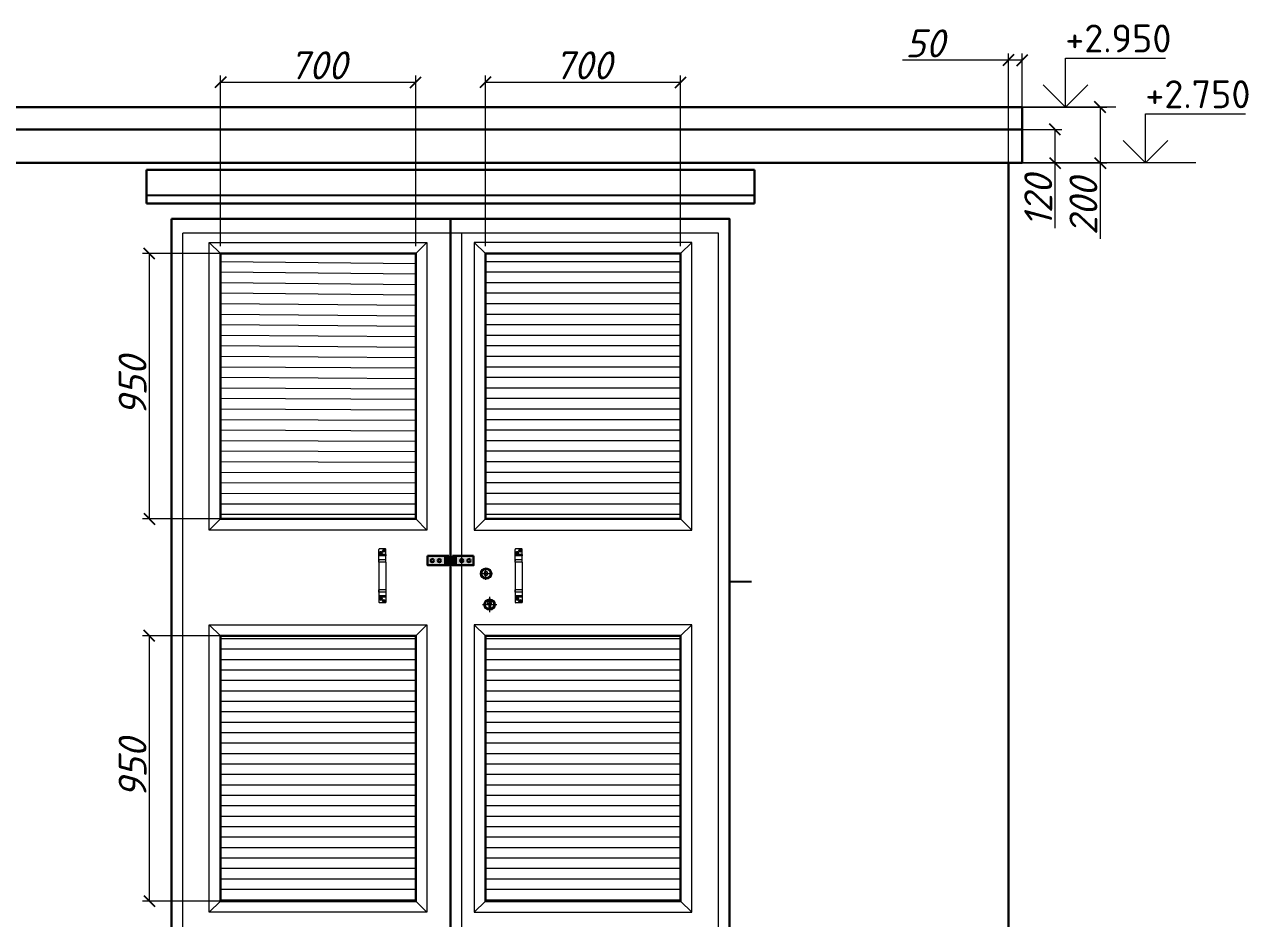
# Model space of a CAD drawing. Header units: millimetres. Extents: x 18305 to 53696, y 2146 to 15344.
# Drawn here: x 47107 to 51495, y 4674 to 7877 of the extents above; entities that cross this region are included whole.
import ezdxf

# ---------------------------------------------------------------- set-up
doc = ezdxf.new("R2010")
doc.units = ezdxf.units.MM
for name, pattern in [('5T5', [3.5, 2.5, -1]), ('DASHDOT2', [0.5, 0.25, -0.125, 0, -0.125]), ('Сплошная', [0])]:
    doc.linetypes.add(name, pattern=pattern)
doc.layers.add('НОЛЬ', color=7, linetype='Continuous')
doc.layers.add('Системный слой', color=7, linetype='Continuous')
doc.layers.add('СХЕМА', color=11, linetype='Continuous', lineweight=30)
doc.styles.add('ГОСТ-100', font='isocpeur.ttf', dxfattribs={"height": 100})
doc.styles.add('ГОСТ-80', font='isocpeur.ttf', dxfattribs={"height": 80})
doc.styles.add('ИСО курсив', font='isocpeui.ttf')
doc.dimstyles.new('ГОСТ-80', dxfattribs={"dimtxt": 80, "dimasz": 40, "dimexe": 24, "dimexo": 1, "dimgap": 10, "dimtad": 1, "dimdec": 0, "dimtxsty": 'ГОСТ-80', "dimblk": 'OBLIQUE', "dimcen": 2.5, "dimclrd": 251, "dimclre": 251, "dimclrt": 251, "dimadec": 0, "dimazin": 0, "dimtfac": 1, "dimtdec": 0, "dimtmove": 0, "dimatfit": 3, "dimfxl": 250, "dimlwd": 9, "dimlwe": 9, "dimarcsym": 2})
pattern_1 = [(0, (-270499212.6469574, -182997587.5501015), (7.105427357601002e-15, 37.5), [])]

# ---------------------------------------------------------------- blocks, each defined once
blk = doc.blocks.new('_OBLIQUE')
at = {"color": 0, "linetype": 'ByBlock'}
blk.add_line((-0.5, -0.5), (0.5, 0.5), dxfattribs=at)
blk = doc.blocks.new('*D1842')
at = {"color": 251, "linetype": 'Сплошная', "lineweight": 9, "transparency": 16777216}
for p, q in [((50685.42520150893, 7501.284435865473), (50825.42295929701, 7501.284435865473)), ((50685.18128672572, 7381.199313535242), (50825.42295929701, 7381.199313535242))]:
    blk.add_line(p, q, dxfattribs=at)
at = {"color": 251, "linetype": 'Continuous', "lineweight": 9, "transparency": 16777216}
for p, q in [((50801.42295929701, 7501.284435865473), (50801.42295929701, 7381.199313535242)), ((50801.42295929701, 7381.199313535242), (50801.42295929701, 7148.017495353424))]:
    blk.add_line(p, q, dxfattribs=at)
at = {"layer": 'Defpoints', "color": 0, "transparency": 16777216}
for p in [(50684.42520150893, 7501.284435865473), (50684.18128672572, 7381.199313535242), (50801.42295929701, 7381.199313535242)]:
    blk.add_point(p, dxfattribs=at)
at = {"color": 251, "lineweight": 9, "transparency": 16777216, "xscale": 40, "yscale": 40, "zscale": 40}
for p, rotation in [((50801.42295929701, 7501.284435865473), 90), ((50801.42295929701, 7381.199313535242), 270)]:
    blk.add_blockref('_OBLIQUE', p, dxfattribs=dict(at, rotation=rotation))
at = {"color": 7, "lineweight": 40, "transparency": 16777216, "insert": (50741.42295929699, 7244.608404444318), "char_height": 100, "attachment_point": 5, "rotation": 90, "style": 'ИСО курсив'}
blk.add_mtext('120', dxfattribs=at)
blk = doc.blocks.new('*D1843')
at = {"color": 251, "linetype": 'Сплошная', "lineweight": 9, "transparency": 16777216}
for p, q in [((50634.1812867257, 7382.199313535239), (50634.1812867257, 7773.710848624178)), ((50684.1812867257, 7382.199313535239), (50684.1812867257, 7773.710848624178))]:
    blk.add_line(p, q, dxfattribs=at)
at = {"color": 251, "linetype": 'Continuous', "lineweight": 9, "transparency": 16777216}
for p, q in [((50634.1812867257, 7749.710848624178), (50255.16714388143, 7749.710848624178)), ((50684.1812867257, 7749.710848624178), (50634.1812867257, 7749.710848624178))]:
    blk.add_line(p, q, dxfattribs=at)
at = {"layer": 'Defpoints', "color": 0, "transparency": 16777216}
for p in [(50684.1812867257, 7749.710848624178), (50634.1812867257, 7381.199313535239), (50684.1812867257, 7381.199313535239)]:
    blk.add_point(p, dxfattribs=at)
at = {"color": 251, "lineweight": 9, "transparency": 16777216, "xscale": 40, "yscale": 40, "zscale": 40, "rotation": 180}
blk.add_blockref('_OBLIQUE', (50634.1812867257, 7749.710848624178), dxfattribs=at)
at = {"color": 251, "lineweight": 9, "transparency": 16777216, "xscale": 40, "yscale": 40, "zscale": 40}
blk.add_blockref('_OBLIQUE', (50684.1812867257, 7749.710848624178), dxfattribs=at)
at = {"color": 7, "lineweight": 40, "transparency": 16777216, "insert": (50335.12926509355, 7809.710848624178), "char_height": 100, "attachment_point": 5, "style": 'ИСО курсив'}
blk.add_mtext('50', dxfattribs=at)
blk = doc.blocks.new('*D1846')
at = {"color": 251, "linetype": 'Сплошная', "lineweight": 9, "transparency": 16777216}
for p, q in [((40535.18128672571, 7581.199313535242), (50987.29707629005, 7581.199313535243)), ((40535.18128672571, 7381.199313535242), (50987.29707629005, 7381.199313535243))]:
    blk.add_line(p, q, dxfattribs=at)
at = {"color": 251, "linetype": 'Continuous', "lineweight": 9, "transparency": 16777216}
for p, q in [((50963.29707629005, 7581.199313535243), (50963.29707629005, 7381.199313535243)), ((50963.29707629005, 7381.199313535243), (50963.29707629005, 7108.775071111001))]:
    blk.add_line(p, q, dxfattribs=at)
at = {"layer": 'Defpoints', "color": 0, "transparency": 16777216}
for p in [(40534.18128672571, 7581.199313535242), (40534.18128672571, 7381.199313535242), (50963.29707629005, 7381.199313535243)]:
    blk.add_point(p, dxfattribs=at)
at = {"color": 251, "lineweight": 9, "transparency": 16777216, "xscale": 40, "yscale": 40, "zscale": 40}
for p, rotation in [((50963.29707629005, 7581.199313535243), 90), ((50963.29707629005, 7381.199313535243), 270)]:
    blk.add_blockref('_OBLIQUE', p, dxfattribs=dict(at, rotation=rotation))
at = {"color": 7, "lineweight": 40, "transparency": 16777216, "insert": (50903.29707629004, 7224.987192323107), "char_height": 100, "attachment_point": 5, "rotation": 90, "style": 'ИСО курсив'}
blk.add_mtext('200', dxfattribs=at)
blk = doc.blocks.new('петли для замка')
at = {"lineweight": 30, "true_color": 0xffffff}
h = blk.add_hatch(color=7, dxfattribs=at)
h.dxf.hatch_style = 1
h.paths.add_polyline_path([(240334.2372808506, -21290.39851185866), (240398.0201629575, -21290.39851185866), (240398.0201629575, -21324.05952922674), (240334.2372808506, -21324.05952922674)])
h = blk.add_hatch(color=7, dxfattribs=at)
h.dxf.hatch_style = 1
h.paths.add_polyline_path([(240410.2665360726, -21290.39851185866), (240398.0201629575, -21290.39851185866), (240398.0201629575, -21324.05952922674), (240410.2665360726, -21324.05952922674)])
h = blk.add_hatch(color=7, dxfattribs=at)
h.dxf.hatch_style = 1
h.paths.add_polyline_path([(240423.4119785794, -21290.39851185866), (240435.6583516945, -21290.39851185866), (240435.6583516945, -21324.05952922674), (240423.4119785794, -21324.05952922674)])
h = blk.add_hatch(color=7, dxfattribs=at)
h.dxf.hatch_style = 1
h.paths.add_polyline_path([(240499.4412338013, -21290.39851185866), (240435.6583516945, -21290.39851185866), (240435.6583516945, -21324.05952922674), (240499.4412338013, -21324.05952922674)])
at = {"color": 7, "lineweight": 30}
for points in [[(240334.2372808506, -21290.39851185866), (240398.0201629575, -21290.39851185866), (240398.0201629575, -21324.05952922674), (240334.2372808506, -21324.05952922674)], [(240410.2665360726, -21290.39851185866), (240398.0201629575, -21290.39851185866), (240398.0201629575, -21324.05952922674), (240410.2665360726, -21324.05952922674)], [(240423.4119785794, -21290.39851185866), (240435.6583516945, -21290.39851185866), (240435.6583516945, -21324.05952922674), (240423.4119785794, -21324.05952922674)], [(240499.4412338013, -21290.39851185866), (240435.6583516945, -21290.39851185866), (240435.6583516945, -21324.05952922674), (240499.4412338013, -21324.05952922674)]]:
    blk.add_lwpolyline(points, close=True, dxfattribs=at)
for centre in [(240351.1226202673, -21307.2290205427), (240376.6502128263, -21307.2290205427), (240457.0283018256, -21307.2290205427), (240482.5558943846, -21307.2290205427)]:
    blk.add_circle(centre, 5.785015042638406, dxfattribs=at)
blk = doc.blocks.new('*U150')
at = {"lineweight": 18}
h = blk.add_hatch(dxfattribs=at)
h.set_pattern_fill('ANSI31', scale=300, angle=315)
h.set_pattern_definition(pattern_1)
h.paths.add_polyline_path([(-825, 2475), (-125, 2475), (-125, 1524.666548788548), (-825, 1524.666548788548)])
h = blk.add_hatch(dxfattribs=at)
h.set_pattern_fill('ANSI31', scale=300, angle=315)
h.set_pattern_definition(pattern_1)
h.paths.add_polyline_path([(125, 1524.666548788548), (825, 1524.666548788548), (825, 2475), (125, 2475)])
h = blk.add_hatch(dxfattribs=at)
h.set_pattern_fill('ANSI31', scale=300, angle=315)
h.set_pattern_definition(pattern_1)
h.paths.add_polyline_path([(-825, 155), (-124.9999999999999, 155), (-124.9999999999999, 1105.333451211452), (-825, 1105.333451211452)])
h = blk.add_hatch(dxfattribs=at)
h.set_pattern_fill('ANSI31', scale=300, angle=315)
h.set_pattern_definition(pattern_1)
h.paths.add_polyline_path([(125, 1105.333451211452), (125, 155), (825, 155), (825, 1105.333451211452)])
at = {"lineweight": 30}
for p, q in [((-1090, 2655.000254303217), (-1090, 2775.000254303217)), ((-1090, 2775.000254303217), (1089.905037939548, 2775.000254303217)), ((1089.905037939548, 2655.000254303217), (1089.905037939548, 2775.000254303217)), ((-1090, 2655.000254303217), (1089.905037939548, 2655.000361144543))]:
    blk.add_line(p, q, dxfattribs=at)
blk.add_line((-1090, 2685.000254303217), (1089.905037939548, 2685.000254303217))
at = {"color": 0, "lineweight": 0}
for p, q in [((105.0787815451622, 1328.639821410179), (150.7901522517204, 1328.639821410179)), ((120.6385558247566, 1330.660023450851), (120.6385558247566, 1326.619619399309)), ((126.6991618871689, 1305.897432237864), (126.6991618871689, 1347.382210612297)), ((132.7597679495811, 1330.660023450851), (132.7597679495811, 1326.619619399309)), ((139.8304750323296, 1244.98837402463), (139.8304750323296, 1190.069046586752)), ((114.1620845198631, 1217.528710305691), (165.498865544796, 1217.528710305691)), ((129.7294649481773, 1221.569114357233), (148.6214914917946, 1221.569114357233)), ((136.8001719713211, 1215.180674642324), (136.8001719713211, 1203.387296169996)), ((142.8607780337334, 1215.180674642324), (142.8607780337334, 1203.387296169996))]:
    blk.add_line(p, q, dxfattribs=at)
at = {"color": 7, "lineweight": 30}
for points in [[(-1000, 2600), (1000, 2600), (1000, 0), (-1000, 0)], [(-825, 2475), (-125, 2475), (-125, 1524.666548788548), (-825, 1524.666548788548)], [(825, 2475), (125, 2475), (125, 1524.666548788548), (825, 1524.666548788548)], [(-825, 1105.333451211452), (-125, 1105.333451211452), (-125, 155), (-825, 155)], [(825, 1105.333451211452), (125, 1105.333451211452), (125, 155), (825, 155)]]:
    blk.add_lwpolyline(points, close=True, dxfattribs=at)
blk.add_lwpolyline([(0, 2600), (0, 0)], dxfattribs=at)
at = {"color": 7, "lineweight": 18}
for points in [[(-865, 2515), (-85, 2515), (-85, 1484.666548788548), (-865, 1484.666548788548)], [(865, 2515), (85, 2515), (85, 1484.666548788548), (865, 1484.666548788548)], [(-865, 1145.333451211452), (-85, 1145.333451211452), (-85, 115), (-865, 115)], [(865, 1145.333451211452), (85, 1145.333451211452), (85, 115), (865, 115)]]:
    blk.add_lwpolyline(points, close=True, dxfattribs=at)
for points in [[(-825, 2475), (-865, 2515)], [(-125, 2475), (-85, 2515)], [(125, 2475), (85, 2515)], [(825, 2475), (865, 2515)], [(-825, 1524.666548788548), (-865, 1484.666548788548)], [(-125, 1524.666548788548), (-85, 1484.666548788548)], [(125, 1524.666548788548), (85, 1484.666548788548)], [(825, 1524.666548788548), (865, 1484.666548788548)], [(-825, 1105.333451211452), (-865, 1145.333451211452)], [(-125, 1105.333451211452), (-85, 1145.333451211452)], [(125, 1105.333451211452), (85, 1145.333451211452)], [(825, 1105.333451211452), (865, 1145.333451211452)], [(-825, 155), (-865, 115)], [(-125, 155), (-85, 115)], [(125, 155), (85, 115)], [(825, 155), (865, 115)]]:
    blk.add_lwpolyline(points, dxfattribs=at)
at = {"color": 7, "true_color": 0xffffff}
blk.add_lwpolyline([(1000, 1300), (1079.534304560475, 1300)], dxfattribs=at)
at = {"color": 0, "lineweight": 0}
for centre, radius in [((127.4103154540062, 1328.639821410179), 20.2020202020202), ((127.4103154540062, 1328.639821410179), 18.58585858585858), ((112.2588003277779, 1328.639821410179), 2.525252525252526), ((127.4103154540062, 1328.639821410179), 15.15151515151515), ((142.5618306398392, 1328.639821410179), 2.525252525252526), ((139.8304750323296, 1217.528710305691), 20.2020202020202), ((139.8304750323296, 1217.528710305691), 18.58585858585858), ((139.8304750323296, 1217.528710305691), 15.15151515151515), ((124.6789599061012, 1217.528710305691), 2.525252525252526), ((154.9819901585579, 1217.528710305691), 2.525252525252526)]:
    blk.add_circle(centre, radius, dxfattribs=at)
for centre, radius, start, end in [((126.6991618871689, 1330.660023450851), 6.060606060606062, 0, 180), ((126.6991618871689, 1326.619619399309), 6.060606060606062, 180, 0), ((139.8304750323296, 1221.569114357233), 7.070707070708733, 295.3769318291784, 244.6230681708215), ((139.8304750323296, 1203.387296169996), 3.030303030303031, 180, 0)]:
    blk.add_arc(centre, radius, start, end, dxfattribs=at)
at = {"layer": 'Системный слой', "linetype": '5T5', "lineweight": 18}
blk.add_lwpolyline([(-960, 2550), (960, 2550), (960, 50), (-960, 50)], close=True, dxfattribs=at)
blk.add_lwpolyline([(40, 50), (40, 2550)], dxfattribs=at)
at = {"layer": 'СХЕМА', "color": 7, "linetype": 'ByBlock', "lineweight": 15}
for p, q in [((-257.0819164514542, 1396.949122220278), (-257.0819164514542, 1414.739720791578)), ((-257.0612741708755, 1414.739720791578), (-257.0819164514542, 1414.739720791578)), ((-257.0612741708755, 1396.949122220278), (-257.0612741708755, 1414.739720791578)), ((-255.0507425665855, 1416.770894646645), (-255.0301003456116, 1416.770894646645)), ((-233.7027748823166, 1416.770894646645), (-255.0301003456116, 1416.770894646645)), ((-249.9501075148582, 1406.868785947561), (-249.953981757164, 1406.868785947561)), ((-243.0359200835228, 1411.388290017843), (-243.0397942662239, 1411.388290017843)), ((-243.0397942662239, 1409.966456204653), (-243.0359200835228, 1409.966456204653)), ((-234.5213221311569, 1411.388290017843), (-243.0359200835228, 1411.388290017843)), ((-243.0359200835228, 1409.966456204653), (-234.5213221311569, 1409.966456204653)), ((-238.7786513566971, 1414.993602395058), (-238.7825255393982, 1414.993602395058)), ((-238.7825255393982, 1406.361022740602), (-238.7786513566971, 1406.361022740602)), ((-231.6716010570526, 1396.949122220278), (-231.6716010570526, 1414.739720791578)), ((231.6509588360786, 1396.949122220278), (231.6509588360786, 1414.739720791578)), ((231.6716010570526, 1414.739720791578), (231.6509588360786, 1414.739720791578)), ((231.6716010570526, 1396.949122220278), (231.6716010570526, 1414.739720791578)), ((233.6821326613426, 1416.770894646645), (233.7027749419212, 1416.770894646645)), ((255.0301003456116, 1416.770894646645), (233.7027749419212, 1416.770894646645)), ((238.7827677130699, 1406.868785947561), (238.7788935303688, 1406.868785947561)), ((245.69695520401, 1411.388290017843), (245.6930809617043, 1411.388290017843)), ((245.6930809617043, 1409.966456204653), (245.69695520401, 1409.966456204653)), ((254.2115531563759, 1411.388290017843), (245.69695520401, 1411.388290017843)), ((245.69695520401, 1409.966456204653), (254.2115531563759, 1409.966456204653)), ((249.9542238712311, 1414.993602395058), (249.95034968853, 1414.993602395058)), ((249.95034968853, 1406.361022740602), (249.9542238712311, 1406.361022740602)), ((257.0612741708755, 1396.949122220278), (257.0612741708755, 1414.739720791578)), ((-257.0612741708755, 1396.949122220278), (-257.0819164514542, 1396.949122220278)), ((-257.0813716053963, 1395.5642144382), (-257.0819164514542, 1396.949122220278)), ((-257.079797744751, 1394.211389958858), (-257.0813716053963, 1395.5642144382)), ((-257.077194750309, 1392.921642392874), (-257.079797744751, 1394.211389958858)), ((-257.073562681675, 1391.72487577796), (-257.077194750309, 1392.921642392874)), ((-257.0690830945969, 1390.648814886808), (-257.073562681675, 1391.72487577796)), ((-257.0638771653175, 1389.71827891469), (-257.0690830945969, 1390.648814886808)), ((-257.0579447746277, 1388.954575955868), (-257.0638771653175, 1389.71827891469)), ((-231.6716010570526, 1396.949122220278), (-257.0612741708755, 1396.949122220278)), ((-257.0515281558037, 1388.375503152609), (-257.0579447746277, 1388.954575955868)), ((-257.0515281558037, 1388.375503152609), (-257.0443850755692, 1392.186027407646)), ((-256.861086666584, 1374.543375104666), (-257.0515281558037, 1388.375503152609)), ((-256.853883087635, 1378.353899359703), (-257.0443850755692, 1392.186027407646)), ((-231.6547119617462, 1392.186027407646), (-257.0443850755692, 1392.186027407646)), ((-256.853883087635, 1378.353899359703), (-256.861086666584, 1374.543375104666)), ((-231.4642099738121, 1378.353899359703), (-256.853883087635, 1378.353899359703)), ((-256.8474664092064, 1377.774826556444), (-256.853883087635, 1378.353899359703)), ((-256.8415340185165, 1377.011244654655), (-256.8474664092064, 1377.774826556444)), ((-256.8441975712776, 1369.780280292034), (-256.8441975712776, 1270.797571986914)), ((-256.8441975712776, 1369.780280292034), (-256.8234947323799, 1369.780280292034)), ((-256.8363280296326, 1376.080587595701), (-256.8415340185165, 1377.011244654655)), ((-256.8318485021591, 1375.004526734352), (-256.8363280296326, 1376.080587595701)), ((-256.8282769918442, 1373.807881206274), (-256.8318485021591, 1375.004526734352)), ((-256.8256134390831, 1372.518133610487), (-256.8282769918442, 1373.807881206274)), ((-256.8240395784378, 1371.16518804431), (-256.8256134390831, 1372.518133610487)), ((-256.8234947323799, 1369.780280292034), (-256.8240395784378, 1371.16518804431)), ((-256.8234947323799, 1369.780280292034), (-256.8234947323799, 1270.797571986914)), ((-231.433821618557, 1369.780280292034), (-256.8234947323799, 1369.780280292034)), ((-254.207376241684, 1403.263473540545), (-254.2112504243851, 1403.263473540545)), ((-254.2112504243851, 1401.841639727354), (-254.207376241684, 1401.841639727354)), ((-245.6927782893181, 1403.263473540545), (-254.207376241684, 1403.263473540545)), ((-254.207376241684, 1401.841639727354), (-245.6927782893181, 1401.841639727354)), ((-249.953981757164, 1398.236206263304), (-249.9501075148582, 1398.236206263304)), ((-231.4642099738121, 1378.353899359703), (-231.6547119617462, 1392.186027407646)), ((-231.4577932953835, 1377.774826556444), (-231.4642099738121, 1378.353899359703)), ((-231.4518609046936, 1377.011244654655), (-231.4577932953835, 1377.774826556444)), ((-231.4466549158096, 1376.080587595701), (-231.4518609046936, 1377.011244654655)), ((-231.4421753883362, 1375.004526734352), (-231.4466549158096, 1376.080587595701)), ((-231.4386038780212, 1373.807881206274), (-231.4421753883362, 1375.004526734352)), ((-231.4359403252602, 1372.518133610487), (-231.4386038780212, 1373.807881206274)), ((-231.4343664646149, 1371.16518804431), (-231.4359403252602, 1372.518133610487)), ((-231.433821618557, 1369.780280292034), (-231.4343664646149, 1371.16518804431)), ((-231.433821618557, 1369.780280292034), (-231.433821618557, 1270.797571986914)), ((231.6716010570526, 1396.949122220278), (231.6509588360786, 1396.949122220278)), ((231.6515036225319, 1395.5642144382), (231.6509588360786, 1396.949122220278)), ((231.6530775427818, 1394.211389958858), (231.6515036225319, 1395.5642144382)), ((231.6556805372238, 1392.921642392874), (231.6530775427818, 1394.211389958858)), ((231.6593126058578, 1391.72487577796), (231.6556805372238, 1392.921642392874)), ((231.6637921333313, 1390.648814886808), (231.6593126058578, 1391.72487577796)), ((231.6689981222153, 1389.71827891469), (231.6637921333313, 1390.648814886808)), ((231.6749304533005, 1388.954575955868), (231.6689981222153, 1389.71827891469)), ((257.0612741708755, 1396.949122220278), (231.6716010570526, 1396.949122220278)), ((231.6813471317291, 1388.375503152609), (231.6749304533005, 1388.954575955868)), ((231.6813471317291, 1388.375503152609), (231.6884902119637, 1392.186027407646)), ((231.8717886209488, 1374.543375104666), (231.6813471317291, 1388.375503152609)), ((231.8789921998978, 1378.353899359703), (231.6884902119637, 1392.186027407646)), ((257.0781633257866, 1392.186027407646), (231.6884902119637, 1392.186027407646)), ((231.8789921998978, 1378.353899359703), (231.8717886209488, 1374.543375104666)), ((257.2686653137207, 1378.353899359703), (231.8789921998978, 1378.353899359703)), ((231.8854088783264, 1377.774826556444), (231.8789921998978, 1378.353899359703)), ((231.8913412094116, 1377.011244654655), (231.8854088783264, 1377.774826556444)), ((231.8886777162552, 1369.780280292034), (231.8886777162552, 1270.797571986914)), ((231.8886777162552, 1369.780280292034), (231.9093804955482, 1369.780280292034)), ((231.8965471982956, 1376.080587595701), (231.8913412094116, 1377.011244654655)), ((231.901026725769, 1375.004526734352), (231.8965471982956, 1376.080587595701)), ((231.9045982956886, 1373.807881206274), (231.901026725769, 1375.004526734352)), ((231.9072617888451, 1372.518133610487), (231.9045982956886, 1373.807881206274)), ((231.908835709095, 1371.16518804431), (231.9072617888451, 1372.518133610487)), ((231.9093804955482, 1369.780280292034), (231.908835709095, 1371.16518804431)), ((231.9093804955482, 1369.780280292034), (231.9093804955482, 1270.797571986914)), ((257.2990536093712, 1369.780280292034), (231.9093804955482, 1369.780280292034)), ((234.5254989862442, 1403.263473540545), (234.5216248035431, 1403.263473540545)), ((234.5216248035431, 1401.841639727354), (234.5254989862442, 1401.841639727354)), ((243.0400969982147, 1403.263473540545), (234.5254989862442, 1403.263473540545)), ((234.5254989862442, 1401.841639727354), (243.0400969982147, 1401.841639727354)), ((238.7788935303688, 1398.236206263304), (238.7827677130699, 1398.236206263304)), ((257.2686653137207, 1378.353899359703), (257.0781633257866, 1392.186027407646)), ((257.2750819921494, 1377.774826556444), (257.2686653137207, 1378.353899359703)), ((257.2810143232346, 1377.011244654655), (257.2750819921494, 1377.774826556444)), ((257.2862203121185, 1376.080587595701), (257.2810143232346, 1377.011244654655)), ((257.290699839592, 1375.004526734352), (257.2862203121185, 1376.080587595701)), ((257.2942714095116, 1373.807881206274), (257.290699839592, 1375.004526734352)), ((257.296934902668, 1372.518133610487), (257.2942714095116, 1373.807881206274)), ((257.2985088229179, 1371.16518804431), (257.296934902668, 1372.518133610487)), ((257.2990536093712, 1369.780280292034), (257.2985088229179, 1371.16518804431)), ((257.2990536093712, 1369.780280292034), (257.2990536093712, 1270.797571986914)), ((-257.0813716053963, 1245.013637810946), (-257.0819164514542, 1243.628730028868)), ((-257.0819164514542, 1243.628730028868), (-257.0819164514542, 1225.838131457567)), ((-257.0612741708755, 1243.628730028868), (-257.0819164514542, 1243.628730028868)), ((-257.079797744751, 1246.366583377123), (-257.0813716053963, 1245.013637810946)), ((-257.077194750309, 1247.656209886074), (-257.079797744751, 1246.366583377123)), ((-257.073562681675, 1248.852976500988), (-257.077194750309, 1247.656209886074)), ((-257.0690830945969, 1249.929037362337), (-257.073562681675, 1248.852976500988)), ((-257.0638771653175, 1250.859694421291), (-257.0690830945969, 1249.929037362337)), ((-257.0579447746277, 1251.62327632308), (-257.0638771653175, 1250.859694421291)), ((-257.0612741708755, 1243.628730028868), (-257.0612741708755, 1225.838131457567)), ((-231.6716010570526, 1243.628730028868), (-257.0612741708755, 1243.628730028868)), ((-257.0515281558037, 1252.202349126339), (-257.0579447746277, 1251.62327632308)), ((-256.861086666584, 1266.034477174282), (-257.0515281558037, 1252.202349126339)), ((-257.0515281558037, 1252.202349126339), (-257.0443850755692, 1248.391824841499)), ((-256.853883087635, 1262.223952889442), (-257.0443850755692, 1248.391824841499)), ((-231.6547119617462, 1248.391824841499), (-257.0443850755692, 1248.391824841499)), ((-256.853883087635, 1262.223952889442), (-256.861086666584, 1266.034477174282)), ((-256.8474664092064, 1262.803025692701), (-256.853883087635, 1262.223952889442)), ((-231.4642099738121, 1262.223952889442), (-256.853883087635, 1262.223952889442)), ((-256.8415340185165, 1263.56660759449), (-256.8474664092064, 1262.803025692701)), ((-256.8441975712776, 1270.797571986914), (-256.8234947323799, 1270.797571986914)), ((-256.8363280296326, 1264.497264653444), (-256.8415340185165, 1263.56660759449)), ((-256.8318485021591, 1265.573325514793), (-256.8363280296326, 1264.497264653444)), ((-256.8282769918442, 1266.770092129707), (-256.8318485021591, 1265.573325514793)), ((-256.8256134390831, 1268.059718638659), (-256.8282769918442, 1266.770092129707)), ((-256.8240395784378, 1269.412664204836), (-256.8256134390831, 1268.059718638659)), ((-256.8234947323799, 1270.797571986914), (-256.8240395784378, 1269.412664204836)), ((-231.433821618557, 1270.797571986914), (-256.8234947323799, 1270.797571986914)), ((-254.207376241684, 1238.736212521791), (-254.2112504243851, 1238.736212521791)), ((-254.2112504243851, 1237.314378708601), (-254.207376241684, 1237.314378708601)), ((-245.6927782893181, 1238.736212521791), (-254.207376241684, 1238.736212521791)), ((-254.207376241684, 1237.314378708601), (-245.6927782893181, 1237.314378708601)), ((-249.9501075148582, 1242.341645985842), (-249.953981757164, 1242.341645985842)), ((-249.953981757164, 1233.709066331387), (-249.9501075148582, 1233.709066331387)), ((-243.0359200835228, 1230.611517131329), (-243.0397942662239, 1230.611517131329)), ((-243.0397942662239, 1229.189562261105), (-243.0359200835228, 1229.189562261105)), ((-234.5213221311569, 1230.611517131329), (-243.0359200835228, 1230.611517131329)), ((-243.0359200835228, 1229.189562261105), (-234.5213221311569, 1229.189562261105)), ((-238.7786513566971, 1234.216829508543), (-238.7825255393982, 1234.216829508543)), ((-231.6716010570526, 1243.628730028868), (-231.6716010570526, 1225.838131457567)), ((-231.4642099738121, 1262.223952889442), (-231.6547119617462, 1248.391824841499)), ((-231.4577932953835, 1262.803025692701), (-231.4642099738121, 1262.223952889442)), ((-231.4518609046936, 1263.56660759449), (-231.4577932953835, 1262.803025692701)), ((-231.4466549158096, 1264.497264653444), (-231.4518609046936, 1263.56660759449)), ((-231.4421753883362, 1265.573325514793), (-231.4466549158096, 1264.497264653444)), ((-231.4386038780212, 1266.770092129707), (-231.4421753883362, 1265.573325514793)), ((-231.4359403252602, 1268.059718638659), (-231.4386038780212, 1266.770092129707)), ((-231.4343664646149, 1269.412664204836), (-231.4359403252602, 1268.059718638659)), ((-231.433821618557, 1270.797571986914), (-231.4343664646149, 1269.412664204836)), ((231.6515036225319, 1245.013637810946), (231.6509588360786, 1243.628730028868)), ((231.6509588360786, 1243.628730028868), (231.6509588360786, 1225.838131457567)), ((231.6716010570526, 1243.628730028868), (231.6509588360786, 1243.628730028868)), ((231.6530775427818, 1246.366583377123), (231.6515036225319, 1245.013637810946)), ((231.6556805372238, 1247.656209886074), (231.6530775427818, 1246.366583377123)), ((231.6593126058578, 1248.852976500988), (231.6556805372238, 1247.656209886074)), ((231.6637921333313, 1249.929037362337), (231.6593126058578, 1248.852976500988)), ((231.6689981222153, 1250.859694421291), (231.6637921333313, 1249.929037362337)), ((231.6749304533005, 1251.62327632308), (231.6689981222153, 1250.859694421291)), ((231.6716010570526, 1243.628730028868), (231.6716010570526, 1225.838131457567)), ((257.0612741708755, 1243.628730028868), (231.6716010570526, 1243.628730028868)), ((231.6813471317291, 1252.202349126339), (231.6749304533005, 1251.62327632308)), ((231.8717886209488, 1266.034477174282), (231.6813471317291, 1252.202349126339)), ((231.6813471317291, 1252.202349126339), (231.6884902119637, 1248.391824841499)), ((231.8789921998978, 1262.223952889442), (231.6884902119637, 1248.391824841499)), ((257.0781633257866, 1248.391824841499), (231.6884902119637, 1248.391824841499)), ((231.8789921998978, 1262.223952889442), (231.8717886209488, 1266.034477174282)), ((231.8854088783264, 1262.803025692701), (231.8789921998978, 1262.223952889442)), ((257.2686653137207, 1262.223952889442), (231.8789921998978, 1262.223952889442)), ((231.8913412094116, 1263.56660759449), (231.8854088783264, 1262.803025692701)), ((231.8886777162552, 1270.797571986914), (231.9093804955482, 1270.797571986914)), ((231.8965471982956, 1264.497264653444), (231.8913412094116, 1263.56660759449)), ((231.901026725769, 1265.573325514793), (231.8965471982956, 1264.497264653444)), ((231.9045982956886, 1266.770092129707), (231.901026725769, 1265.573325514793)), ((231.9072617888451, 1268.059718638659), (231.9045982956886, 1266.770092129707)), ((231.908835709095, 1269.412664204836), (231.9072617888451, 1268.059718638659)), ((231.9093804955482, 1270.797571986914), (231.908835709095, 1269.412664204836)), ((257.2990536093712, 1270.797571986914), (231.9093804955482, 1270.797571986914)), ((234.5254989862442, 1238.736212521791), (234.5216248035431, 1238.736212521791)), ((234.5216248035431, 1237.314378708601), (234.5254989862442, 1237.314378708601)), ((243.0400969982147, 1238.736212521791), (234.5254989862442, 1238.736212521791)), ((234.5254989862442, 1237.314378708601), (243.0400969982147, 1237.314378708601)), ((238.7827677130699, 1242.341645985842), (238.7788935303688, 1242.341645985842)), ((238.7788935303688, 1233.709066331387), (238.7827677130699, 1233.709066331387)), ((245.69695520401, 1230.611517131329), (245.6930809617043, 1230.611517131329)), ((245.6930809617043, 1229.189562261105), (245.69695520401, 1229.189562261105)), ((254.2115531563759, 1230.611517131329), (245.69695520401, 1230.611517131329)), ((245.69695520401, 1229.189562261105), (254.2115531563759, 1229.189562261105)), ((249.9542238712311, 1234.216829508543), (249.95034968853, 1234.216829508543)), ((257.0612741708755, 1243.628730028868), (257.0612741708755, 1225.838131457567)), ((257.2686653137207, 1262.223952889442), (257.0781633257866, 1248.391824841499)), ((257.2750819921494, 1262.803025692701), (257.2686653137207, 1262.223952889442)), ((257.2810143232346, 1263.56660759449), (257.2750819921494, 1262.803025692701)), ((257.2862203121185, 1264.497264653444), (257.2810143232346, 1263.56660759449)), ((257.290699839592, 1265.573325514793), (257.2862203121185, 1264.497264653444)), ((257.2942714095116, 1266.770092129707), (257.290699839592, 1265.573325514793)), ((257.296934902668, 1268.059718638659), (257.2942714095116, 1266.770092129707)), ((257.2985088229179, 1269.412664204836), (257.296934902668, 1268.059718638659)), ((257.2990536093712, 1270.797571986914), (257.2985088229179, 1269.412664204836)), ((-257.0819164514542, 1225.838131457567), (-257.0612741708755, 1225.838131457567)), ((-255.0301003456116, 1223.806957602501), (-255.0507425665855, 1223.806957602501)), ((-233.7027748823166, 1223.806957602501), (-255.0301003456116, 1223.806957602501)), ((-238.7825255393982, 1225.584249854088), (-238.7786513566971, 1225.584249854088)), ((231.6509588360786, 1225.838131457567), (231.6716010570526, 1225.838131457567)), ((233.7027749419212, 1223.806957602501), (233.6821326613426, 1223.806957602501)), ((255.0301003456116, 1223.806957602501), (233.7027749419212, 1223.806957602501)), ((249.95034968853, 1225.584249854088), (249.9542238712311, 1225.584249854088))]:
    blk.add_line(p, q, dxfattribs=at)
for centre, radius in [((-249.9521933197975, 1402.552661925554), 4.671775873365014), ((-238.7807371020317, 1410.677478402853), 4.671775873365014), ((238.7806819677353, 1402.552661925554), 4.671775873365014), ((249.9521381258965, 1410.677478402853), 4.671775873365014), ((-249.9521533250809, 1238.025196075439), 4.671735929936405), ((-238.7806971669197, 1229.900379598141), 4.671735934548898), ((238.7807219028473, 1238.025196075439), 4.671735929936405), ((249.9521780610085, 1229.900379598141), 4.671735934548898)]:
    blk.add_circle(centre, radius, dxfattribs=at)
for centre, radius, start, end in [((-255.0507897138596, 1414.739767968655), 2.031126695936691, 89.99866811311175, 180.0013301793401), ((-255.0301222801208, 1414.73974275589), 2.031151882916126, 89.9993818678801, 180.0006198396671), ((-249.9541791081429, 1402.552802920341), 4.31598301682396, 89.9973806224524, 170.5225054888527), ((-249.9500772953033, 1402.552579551935), 4.316244303513699, 9.47992160807043, 170.5200783919296), ((-238.782722890377, 1410.67761939764), 4.31598301682396, 89.9973806224524, 170.5225054888527), ((-238.7823556661606, 1410.677415549755), 4.316392797456716, 189.4804723793408, 269.9977460375733), ((-238.7786210775375, 1410.677396029234), 4.316244303513699, 9.47992160807043, 170.5200783919296), ((-238.7786210775375, 1410.677245110273), 4.316226999205117, 189.4785472078465, 350.5214527921535), ((-238.782584130764, 1410.677373111248), 3.861459241323333, 169.3909998355326, 190.6090001644674), ((-238.787067592144, 1410.677373111248), 3.861459241323333, 349.3909998355318, 10.60900016446741), ((-233.7026932835579, 1414.739802390337), 2.031092250300643, 359.9976982262507, 90.00230177375092), ((233.6820855140686, 1414.739767968655), 2.031126695936691, 89.99866811311175, 180.0013301793401), ((233.7027529478073, 1414.73974275589), 2.031151882916126, 89.9993818678801, 180.0006198396671), ((238.77869617939, 1402.552802920341), 4.31598301682396, 89.9973806224524, 170.5225054888527), ((238.7827979922295, 1402.552579551935), 4.316244303513699, 9.47992160807043, 170.5200783919296), ((249.9501523375511, 1410.67761939764), 4.31598301682396, 89.9973806224524, 170.5225054888527), ((249.9505195617676, 1410.677415549755), 4.316392797456716, 189.4804723793408, 269.9977460375733), ((249.9542541503906, 1410.677396029234), 4.316244303513699, 9.47992160807043, 170.5200783919296), ((249.9542541503906, 1410.677245110273), 4.316226999205117, 189.4785472078465, 350.5214527921535), ((249.9502910971642, 1410.677373111248), 3.861459241323333, 169.3909998355326, 190.6090001644674), ((249.9458076357841, 1410.677373111248), 3.861459241323333, 349.3909998355318, 10.60900016446741), ((255.0301819443703, 1414.739802390337), 2.031092250300643, 359.9976982262507, 90.00230177375092), ((218.3704040050507, 1396.253344237804), 475.4321872981524, 179.9161491525545, 180.4901710911974), ((-726.0627961754799, 1370.498088777065), 469.2191476924392, 359.912349853815, 0.4939705371651543), ((-249.9537837505341, 1402.552632242441), 4.316425974453485, 189.4808462970978, 269.9973703771686), ((-249.9500772953033, 1402.552428662777), 4.316226999205117, 189.4785472078465, 350.5214527921535), ((-249.9543315768242, 1402.552556633949), 3.861172934153725, 169.3902041112553, 190.6097958887447), ((-249.9582325220108, 1402.552556633949), 3.861172934153839, 349.3902041112552, 10.60979588874475), ((243.7600771188736, 1396.253344237804), 475.4321872981524, 179.9161491525545, 180.4901710911974), ((707.1032792329788, 1396.253344237804), 475.4321872981524, 179.9161491525545, 180.4901710911974), ((-237.3299209475517, 1370.498088777065), 469.2191476924392, 359.912349853815, 0.4939705371651543), ((238.7790915369987, 1402.552632242441), 4.316425974453485, 189.4808462970978, 269.9973703771686), ((238.7827979922295, 1402.552428662777), 4.316226999205117, 189.4785472078465, 350.5214527921535), ((238.778543651104, 1402.552556633949), 3.861172934153725, 169.3902041112553, 190.6097958887447), ((238.774642765522, 1402.552556633949), 3.861172934153839, 349.3902041112552, 10.60979588874475), ((732.4929523468018, 1396.253344237804), 475.4321872981524, 179.9161491525545, 180.4901710911974), ((218.3544803857803, 1244.324564486742), 475.4162637715447, 179.5098203713782, 180.0838593851724), ((-726.0627961754799, 1270.079763501883), 469.2191476924392, 359.5060294628348, 0.08765014618496), ((-249.9539209008217, 1238.025381982327), 4.316264012195548, 90.00080596232208, 170.520975008355), ((-249.9538373947144, 1238.025452792645), 4.31638647772554, 189.4820303699868, 269.9980841319374), ((-249.9500772953033, 1238.025423616171), 4.316226999205156, 9.478547207846525, 170.5214527921535), ((-249.9500772953033, 1238.025321155787), 4.316252280529749, 189.4805571564026, 350.5194428435966), ((-249.9540402889252, 1238.025295615196), 3.861459241323333, 169.3909998355326, 190.6090001644674), ((-249.9585238099098, 1238.025295615196), 3.861459241323333, 349.3909998355318, 10.60900016446741), ((-238.7824404835701, 1229.900513023138), 4.316316505428047, 90.00113039630772, 170.518755643495), ((-238.7824093103409, 1229.900603145361), 4.316353299391988, 189.4816581364511, 269.9984563772474), ((-238.7786210775375, 1229.900574713945), 4.316252280529786, 9.480557156403464, 170.5194428435966), ((-238.7786210775375, 1229.900504678488), 4.316252280529749, 189.4805571564026, 350.5194428435966), ((-238.7817867994308, 1229.900539696217), 3.862254116797609, 169.3922935961559, 190.607706403844), ((-238.7878649830818, 1229.900539696217), 3.862254116797496, 349.3922935961559, 10.60770640384408), ((243.7441534996033, 1244.324564486742), 475.4162637715447, 179.5098203713782, 180.0838593851724), ((707.0873556137085, 1244.324564486742), 475.4162637715447, 179.5098203713782, 180.0838593851724), ((-237.3299209475517, 1270.079763501883), 469.2191476924392, 359.5060294628348, 0.08765014618496), ((238.7789543867111, 1238.025381982327), 4.316264012195548, 90.00080596232208, 170.520975008355), ((238.7790378332138, 1238.025452792645), 4.31638647772554, 189.4820303699868, 269.9980841319374), ((238.7827979922295, 1238.025423616171), 4.316226999205156, 9.478547207846525, 170.5214527921535), ((238.7827979922295, 1238.025321155787), 4.316252280529749, 189.4805571564026, 350.5194428435966), ((238.778834939003, 1238.025295615196), 3.861459241323333, 169.3909998355326, 190.6090001644674), ((238.774351477623, 1238.025295615196), 3.861459241323333, 349.3909998355318, 10.60900016446741), ((249.9504347443581, 1229.900513023138), 4.316316505428047, 90.00113039630772, 170.518755643495), ((249.9504659175873, 1229.900603145361), 4.316353299391988, 189.4816581364511, 269.9984563772474), ((249.9542541503906, 1229.900574713945), 4.316252280529786, 9.480557156403464, 170.5194428435966), ((249.9542541503906, 1229.900504678488), 4.316252280529749, 189.4805571564026, 350.5194428435966), ((249.951088488102, 1229.900539696217), 3.862254116797609, 169.3922935961559, 190.607706403844), ((249.9450102448463, 1229.900539696217), 3.862254116797496, 349.3922935961559, 10.60770640384408), ((732.4770287275314, 1244.324564486742), 475.4162637715447, 179.5098203713782, 180.0838593851724), ((-255.0507393479347, 1225.838134676218), 2.031177067272553, 180.0000905000065, 269.9999077924462), ((-255.030071914196, 1225.83815985918), 2.031202254876515, 180.0008008396802, 269.9991974527725), ((-233.7027437090874, 1225.838100224733), 2.031142620782314, 269.999118905597, 0.0008810944029663721), ((233.6821358799934, 1225.838134676218), 2.031177067272553, 180.0000905000065, 269.9999077924462), ((233.7028033137321, 1225.83815985918), 2.031202254876515, 180.0008008396802, 269.9991974527725), ((255.0301315784454, 1225.838100224733), 2.031142620782314, 269.999118905597, 0.0008810944029663721)]:
    blk.add_arc(centre, radius, start, end, dxfattribs=at)
at = {"color": 7, "lineweight": 30}
blk.add_blockref('петли для замка', (-240416.8392572999, 22682.24056696892), dxfattribs=at)
blk = doc.blocks.new('*D1891')
at = {"color": 251, "linetype": 'Сплошная', "lineweight": 9, "transparency": 16777216}
for p, q in [((47808.18128672516, 7056.179199723327), (47530.02744288516, 7056.179199723327)), ((47808.18128672516, 6105.845748511494), (47530.02744288516, 6105.845748511494))]:
    blk.add_line(p, q, dxfattribs=at)
at = {"color": 251, "linetype": 'Continuous', "lineweight": 9, "transparency": 16777216}
blk.add_line((47554.02744288516, 7056.179199723327), (47554.02744288516, 6105.845748511494), dxfattribs=at)
at = {"layer": 'Defpoints', "color": 0, "transparency": 16777216}
for p in [(47809.18128672516, 7056.179199723327), (47554.02744288516, 6105.845748511494), (47809.18128672516, 6105.845748511494)]:
    blk.add_point(p, dxfattribs=at)
at = {"color": 251, "lineweight": 9, "transparency": 16777216, "xscale": 40, "yscale": 40, "zscale": 40}
for p, rotation in [((47554.02744288516, 7056.179199723327), 90), ((47554.02744288516, 6105.845748511494), 270)]:
    blk.add_blockref('_OBLIQUE', p, dxfattribs=dict(at, rotation=rotation))
at = {"color": 7, "lineweight": 40, "transparency": 16777216, "insert": (47494.02744288515, 6581.012474117396), "char_height": 100, "attachment_point": 5, "rotation": 90, "style": 'ИСО курсив'}
blk.add_mtext('950', dxfattribs=at)
blk = doc.blocks.new('*D1892')
at = {"color": 251, "linetype": 'Сплошная', "lineweight": 9, "transparency": 16777216}
for p, q in [((47808.18128672571, 5686.512650934399), (47530.02744288572, 5686.512650934399)), ((47808.18128672571, 4736.179199722597), (47530.02744288572, 4736.179199722597))]:
    blk.add_line(p, q, dxfattribs=at)
at = {"color": 251, "linetype": 'Continuous', "lineweight": 9, "transparency": 16777216}
blk.add_line((47554.02744288572, 5686.512650934399), (47554.02744288572, 4736.179199722597), dxfattribs=at)
at = {"layer": 'Defpoints', "color": 0, "transparency": 16777216}
for p in [(47809.18128672571, 5686.512650934399), (47554.02744288572, 4736.179199722597), (47809.18128672571, 4736.179199722597)]:
    blk.add_point(p, dxfattribs=at)
at = {"color": 251, "lineweight": 9, "transparency": 16777216, "xscale": 40, "yscale": 40, "zscale": 40}
for p, rotation in [((47554.02744288572, 5686.512650934399), 90), ((47554.02744288572, 4736.179199722597), 270)]:
    blk.add_blockref('_OBLIQUE', p, dxfattribs=dict(at, rotation=rotation))
at = {"color": 7, "lineweight": 40, "transparency": 16777216, "insert": (47494.02744288572, 5211.345925328484), "char_height": 100, "attachment_point": 5, "rotation": 90, "style": 'ИСО курсив'}
blk.add_mtext('950', dxfattribs=at)
blk = doc.blocks.new('*D1893')
at = {"color": 251, "linetype": 'Сплошная', "lineweight": 9, "transparency": 16777216}
for p, q in [((48759.18128672514, 7082.957197569631), (48759.18128672514, 7694.229320904473)), ((49459.18128589114, 7082.957197569369), (49459.18128589114, 7694.229320904473))]:
    blk.add_line(p, q, dxfattribs=at)
at = {"color": 251, "linetype": 'Continuous', "lineweight": 9, "transparency": 16777216}
blk.add_line((48759.18128672514, 7670.229320904473), (49459.18128589114, 7670.229320904473), dxfattribs=at)
at = {"layer": 'Defpoints', "color": 0, "transparency": 16777216}
for p in [(49459.18128589114, 7670.229320904473), (48759.18128672514, 7081.957197569631), (49459.18128589114, 7081.957197569369)]:
    blk.add_point(p, dxfattribs=at)
at = {"color": 251, "lineweight": 9, "transparency": 16777216, "xscale": 40, "yscale": 40, "zscale": 40, "rotation": 180}
blk.add_blockref('_OBLIQUE', (48759.18128672514, 7670.229320904473), dxfattribs=at)
at = {"color": 251, "lineweight": 9, "transparency": 16777216, "xscale": 40, "yscale": 40, "zscale": 40}
blk.add_blockref('_OBLIQUE', (49459.18128589114, 7670.229320904473), dxfattribs=at)
at = {"color": 7, "lineweight": 40, "transparency": 16777216, "insert": (49109.18128630814, 7730.873260298412), "char_height": 100, "attachment_point": 5, "style": 'ИСО курсив'}
blk.add_mtext('700', dxfattribs=at)
blk = doc.blocks.new('*D1894')
at = {"color": 251, "linetype": 'Сплошная', "lineweight": 9, "transparency": 16777216}
for p, q in [((47809.18128672514, 7082.957197569631), (47809.18128672514, 7694.229320904473)), ((48509.18128589114, 7082.957197569369), (48509.18128589114, 7694.229320904473))]:
    blk.add_line(p, q, dxfattribs=at)
at = {"color": 251, "linetype": 'Continuous', "lineweight": 9, "transparency": 16777216}
blk.add_line((47809.18128672514, 7670.229320904473), (48509.18128589114, 7670.229320904473), dxfattribs=at)
at = {"layer": 'Defpoints', "color": 0, "transparency": 16777216}
for p in [(48509.18128589114, 7670.229320904473), (47809.18128672514, 7081.957197569631), (48509.18128589114, 7081.957197569369)]:
    blk.add_point(p, dxfattribs=at)
at = {"color": 251, "lineweight": 9, "transparency": 16777216, "xscale": 40, "yscale": 40, "zscale": 40, "rotation": 180}
blk.add_blockref('_OBLIQUE', (47809.18128672514, 7670.229320904473), dxfattribs=at)
at = {"color": 251, "lineweight": 9, "transparency": 16777216, "xscale": 40, "yscale": 40, "zscale": 40}
blk.add_blockref('_OBLIQUE', (48509.18128589114, 7670.229320904473), dxfattribs=at)
at = {"color": 7, "lineweight": 40, "transparency": 16777216, "insert": (48159.18128630814, 7730.873260298412), "char_height": 100, "attachment_point": 5, "style": 'ИСО курсив'}
blk.add_mtext('700', dxfattribs=at)

msp = doc.modelspace()

# ---------------------------------------------------------------- linework, layer by layer
at = {"color": 46, "lineweight": 20}
for p, q in [((50758.9483698992, 7661.199313535239), (50838.9483698992, 7581.199313535239)), ((51046.04122576445, 7461.199313535239), (51126.04122576445, 7381.199313535239))]:
    msp.add_line(p, q, dxfattribs=at)
at = {"color": 7, "lineweight": 30}
for p, q in [((50684.1812867257, 7581.199313535239), (40534.1812867257, 7581.199313535239)), ((50684.1812867257, 7381.199313535239), (50684.1812867257, 7581.199313535239)), ((50684.1812867257, 7501.199313535239), (40534.1812867257, 7501.199313535239)), ((50684.1812867257, 7381.199313535239), (40534.1812867257, 7381.199313535239)), ((50634.1812867257, 2831.199313535239), (50634.1812867257, 7381.199313535239))]:
    msp.add_line(p, q, dxfattribs=at)
at = {"color": 46, "lineweight": 20}
for points in [[(50918.9483698992, 7661.199313535239), (50838.9483698992, 7581.199313535239), (50838.9483698992, 7741.199313535239), (50838.9483698992, 7757.214488281752), (51198.03084866087, 7757.214488281752)], [(51206.04122576445, 7461.199313535239), (51126.04122576445, 7381.199313535239), (51126.04122576445, 7541.199313535239), (51126.04122576445, 7557.214488281752), (51485.12370452612, 7557.214488281752)]]:
    msp.add_lwpolyline(points, dxfattribs=at)
at = {"color": 7, "lineweight": 20}
for points in [[(51019.55150101463, 7581.199313535239), (50684.1812867257, 7581.199313535239)], [(51306.64435687989, 7381.199313535239), (50684.1812867257, 7381.199313535239)]]:
    msp.add_lwpolyline(points, dxfattribs=at)
at = {"layer": 'НОЛЬ', "color": 44, "linetype": 'DASHDOT2', "lineweight": 20, "ltscale": 30}
msp.add_line((50634.18128672572, 2399.680853497935), (50634.18128672538, 7745.784897925711), dxfattribs=at)

# ---------------------------------------------------------------- block references
at = {"color": 7}
msp.add_blockref('*U150', (48634.1812867257, 4581.179199722596), dxfattribs=at)

# ---------------------------------------------------------------- texts
at = {"color": 46, "lineweight": 30, "char_height": 100, "attachment_point": 1, "style": 'ГОСТ-100'}
for s, insert in [('+2.950', (50838.20657860105, 7877.278866215493)), ('+2.750', (51125.2994344663, 7677.278866215493))]:
    msp.add_mtext_dynamic_manual_height_columns(s, width=260.0140356947668, gutter_width=600, heights=[0], dxfattribs=dict(at, insert=insert))

# ---------------------------------------------------------------- dimensions: what is measured, and where the dimension line sits
at = {"color": 7, "lineweight": 40}
dim = msp.add_linear_dim(base=(50684.1812867257, 7749.710848624178), p1=(50634.1812867257, 7381.199313535239), p2=(50684.1812867257, 7381.199313535239), angle=0, dimstyle='ГОСТ-80', override={"dimtxt": 100, "dimtxsty": 'ИСО курсив', "dimclrt": 7}, dxfattribs=at)
dim.commit()
dim.dimension.update_dxf_attribs({"geometry": '*D1843', "text_midpoint": (50335.12926509355, 7749.710848624178), "dimtype": 161})
for base, p1, p2, picture, middle in [((48509.18128589114, 7670.229320904473), (47809.18128672514, 7081.957197569631), (48509.18128589114, 7081.957197569369), '*D1894', (48159.18128630814, 7730.873260298412)), ((49459.18128589114, 7670.229320904473), (48759.18128672514, 7081.957197569631), (49459.18128589114, 7081.957197569369), '*D1893', (49109.18128630814, 7730.873260298412))]:
    dim = msp.add_linear_dim(base=base, p1=p1, p2=p2, dimstyle='ГОСТ-80', override={"dimtxt": 100, "dimtxsty": 'ИСО курсив', "dimclrt": 7}, dxfattribs=at)
    dim.commit()
    dim.dimension.update_dxf_attribs({"geometry": picture, "text_midpoint": middle})
dim = msp.add_aligned_dim(p1=(40534.1812867257, 7581.199313535239), p2=(40534.1812867257, 7381.199313535239), distance=10429.115789564348, dimstyle='ГОСТ-80', override={"dimtxt": 100, "dimtxsty": 'ИСО курсив', "dimclrt": 7}, dxfattribs=at)
dim.commit()
dim.dimension.update_dxf_attribs({"geometry": '*D1846', "text_midpoint": (50903.29707629004, 7224.987192323107)})
for base, p1, p2, picture, middle in [((50801.42295929701, 7381.199313535242), (50684.4252015089, 7501.284435865469), (50684.1812867257, 7381.199313535239), '*D1842', (50741.42295929699, 7244.608404444318)), ((47554.02744288516, 6105.845748511494), (47809.18128672514, 7056.179199723323), (47809.18128672514, 6105.845748511492), '*D1891', (47494.02744288515, 6581.012474117396)), ((47554.02744288572, 4736.179199722597), (47809.1812867257, 5686.512650934397), (47809.1812867257, 4736.179199722596), '*D1892', (47494.02744288572, 5211.345925328484))]:
    dim = msp.add_linear_dim(base=base, p1=p1, p2=p2, angle=90, dimstyle='ГОСТ-80', override={"dimtxt": 100, "dimtxsty": 'ИСО курсив', "dimclrt": 7}, dxfattribs=at)
    dim.commit()
    dim.dimension.update_dxf_attribs({"geometry": picture, "text_midpoint": middle})

doc.saveas('drawing.dxf')
